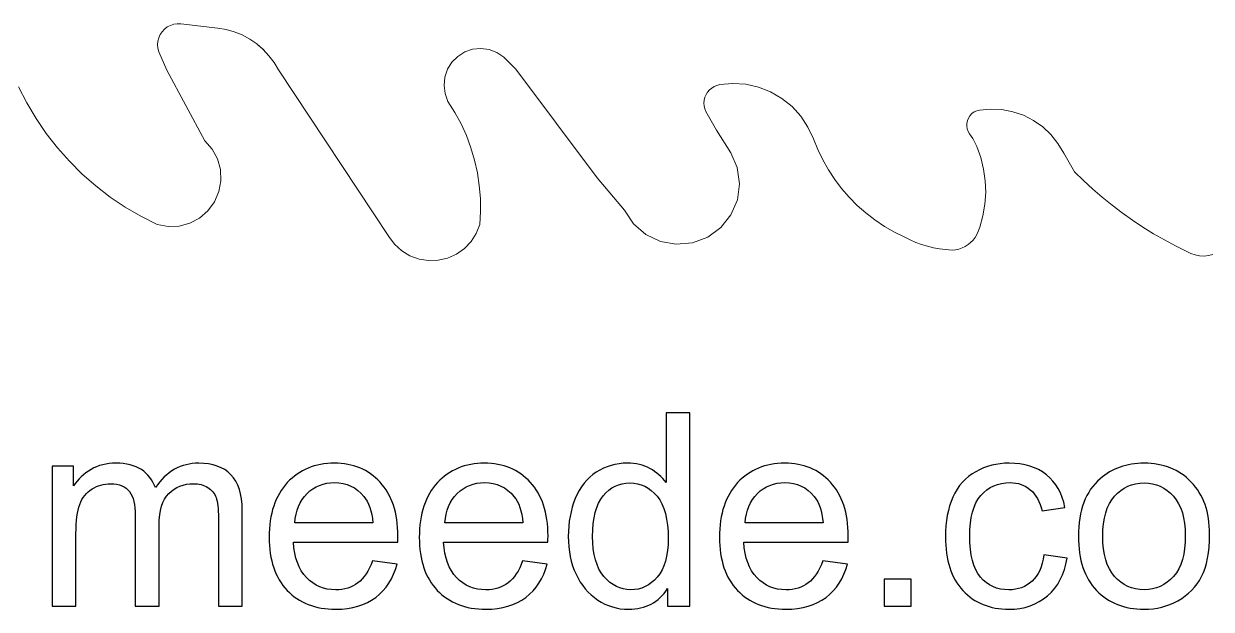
# Model space of a CAD drawing. Header units: millimetres. Extents: x -233 to 120, y -19 to 188.
# Drawn here: x -11.72 to 25.53, y -18.83 to -0.47 of the extents above; entities that cross this region are included whole.
import ezdxf

# ---------------------------------------------------------------- set-up
doc = ezdxf.new("R2010")
doc.units = ezdxf.units.MM
doc.header["$MEASUREMENT"] = 0
doc.layers.add('Layer 1', color=7, linetype='Continuous')

msp = doc.modelspace()

# ---------------------------------------------------------------- linework, layer by layer
at = {"layer": 'Layer 1', "lineweight": 9}
for points in [[(-7.3828, -0.7188), (-7.3828, -0.7188), (-7.4436, -0.811), (-7.4436, -0.811)], [(-7.3073, -0.6381), (-7.3073, -0.6381), (-7.3828, -0.7188), (-7.3828, -0.7188)], [(-7.2194, -0.5712), (-7.2194, -0.5712), (-7.3073, -0.6381), (-7.3073, -0.6381)], [(-7.1214, -0.5202), (-7.1214, -0.5202), (-7.2194, -0.5712), (-7.2194, -0.5712)], [(-7.0162, -0.4864), (-7.0162, -0.4864), (-7.1214, -0.5202), (-7.1214, -0.5202)], [(-6.9068, -0.4708), (-6.9068, -0.4708), (-7.0162, -0.4864), (-7.0162, -0.4864)], [(-6.7963, -0.4738), (-6.7963, -0.4738), (-6.9068, -0.4708), (-6.9068, -0.4708)], [(-6.7963, -0.4738), (-6.7963, -0.4738), (-5.6384, -0.6043), (-5.6384, -0.6043)], [(-5.3747, -0.6487), (-5.3747, -0.6487), (-5.6384, -0.6043), (-5.6384, -0.6043)], [(-5.1174, -0.7216), (-5.1174, -0.7216), (-5.3747, -0.6487), (-5.3747, -0.6487)], [(-4.8696, -0.8221), (-4.8696, -0.8221), (-5.1174, -0.7216), (-5.1174, -0.7216)], [(-7.5147, -1.0194), (-7.5147, -1.0194), (-7.5229, -1.1296), (-7.5229, -1.1296)], [(-7.488, -0.9122), (-7.488, -0.9122), (-7.5147, -1.0194), (-7.5147, -1.0194)], [(-7.4436, -0.811), (-7.4436, -0.811), (-7.488, -0.9122), (-7.488, -0.9122)], [(-4.6342, -0.949), (-4.6342, -0.949), (-4.8696, -0.8221), (-4.8696, -0.8221)], [(-4.4141, -1.1008), (-4.4141, -1.1008), (-4.6342, -0.949), (-4.6342, -0.949)], [(-4.2118, -1.2757), (-4.2118, -1.2757), (-4.4141, -1.1008), (-4.4141, -1.1008)], [(-7.5229, -1.1296), (-7.5229, -1.1296), (-7.5125, -1.2396), (-7.5125, -1.2396)], [(-7.5125, -1.2396), (-7.5125, -1.2396), (-7.4837, -1.3463), (-7.4837, -1.3463)], [(-7.2399, -1.9275), (-7.2399, -1.9275), (-7.4837, -1.3463), (-7.4837, -1.3463)], [(-4.37, -1.1389), (-4.37, -1.1389), (-4.1954, -1.2934), (-4.1954, -1.2934)], [(-4.2118, -1.2757), (-4.2118, -1.2757), (-4.0298, -1.4716), (-4.0298, -1.4716)], [(-3.8702, -1.6862), (-3.8702, -1.6862), (-4.0298, -1.4716), (-4.0298, -1.4716)], [(1.8908, -1.4932), (1.8908, -1.4932), (2.1116, -1.3557), (2.1116, -1.3557)], [(2.1116, -1.3557), (2.1116, -1.3557), (2.3579, -1.2718), (2.3579, -1.2718)], [(2.3579, -1.2718), (2.3579, -1.2718), (2.6168, -1.246), (2.6168, -1.246)], [(2.6168, -1.246), (2.6168, -1.246), (2.8748, -1.2796), (2.8748, -1.2796)], [(2.8748, -1.2796), (2.8748, -1.2796), (3.1185, -1.3709), (3.1185, -1.3709)], [(3.1185, -1.3709), (3.1185, -1.3709), (3.3351, -1.515), (3.3351, -1.515)], [(-3.735, -1.917), (-3.735, -1.917), (-3.8702, -1.6862), (-3.8702, -1.6862)], [(1.5695, -1.8982), (1.5695, -1.8982), (1.7069, -1.6773), (1.7069, -1.6773)], [(1.7069, -1.6773), (1.7069, -1.6773), (1.8908, -1.4932), (1.8908, -1.4932)], [(3.3351, -1.515), (3.3351, -1.515), (3.7101, -1.89), (3.7101, -1.89)], [(-6.0399, -4.14), (-6.0399, -4.14), (-7.2399, -1.9275), (-7.2399, -1.9275)], [(-3.735, -1.917), (-3.735, -1.917), (-0.2714, -7.1411), (-0.2714, -7.1411)], [(1.4603, -2.4035), (1.4603, -2.4035), (1.4859, -2.1446), (1.4859, -2.1446)], [(1.4859, -2.1446), (1.4859, -2.1446), (1.5695, -1.8982), (1.5695, -1.8982)], [(3.7101, -1.89), (3.7101, -1.89), (6.2601, -5.3025), (6.2601, -5.3025)], [(-11.8875, -2.4481), (-11.8875, -2.4481), (-11.6277, -2.9534), (-11.6277, -2.9534)], [(1.4942, -2.6615), (1.4942, -2.6615), (1.4603, -2.4035), (1.4603, -2.4035)], [(9.7893, -2.5457), (9.7893, -2.5457), (9.7298, -2.615), (9.7298, -2.615)], [(9.8586, -2.4864), (9.8586, -2.4864), (9.7893, -2.5457), (9.7893, -2.5457)], [(9.9362, -2.4384), (9.9362, -2.4384), (9.8586, -2.4864), (9.8586, -2.4864)], [(10.0203, -2.4029), (10.0203, -2.4029), (9.9362, -2.4384), (9.9362, -2.4384)], [(10.1088, -2.3807), (10.1088, -2.3807), (10.0203, -2.4029), (10.0203, -2.4029)], [(10.5163, -2.343), (10.5163, -2.343), (10.1088, -2.3807), (10.1088, -2.3807)], [(10.9248, -2.3685), (10.9248, -2.3685), (10.5163, -2.343), (10.5163, -2.343)], [(11.3245, -2.4564), (11.3245, -2.4564), (10.9248, -2.3685), (10.9248, -2.3685)], [(11.7059, -2.6046), (11.7059, -2.6046), (11.3245, -2.4564), (11.3245, -2.4564)], [(12.0601, -2.8097), (12.0601, -2.8097), (11.7059, -2.6046), (11.7059, -2.6046)], [(-11.6277, -2.9534), (-11.6277, -2.9534), (-11.3368, -3.4414), (-11.3368, -3.4414)], [(1.5857, -2.9051), (1.5857, -2.9051), (1.4942, -2.6615), (1.4942, -2.6615)], [(1.802, -3.2493), (1.802, -3.2493), (1.5857, -2.9051), (1.5857, -2.9051)], [(9.6236, -2.865), (9.6236, -2.865), (9.615, -2.9558), (9.615, -2.9558)], [(9.615, -2.9558), (9.615, -2.9558), (9.6204, -3.0469), (9.6204, -3.0469)], [(9.646, -2.7765), (9.646, -2.7765), (9.6236, -2.865), (9.6236, -2.865)], [(9.6817, -2.6925), (9.6817, -2.6925), (9.646, -2.7765), (9.646, -2.7765)], [(9.7298, -2.615), (9.7298, -2.615), (9.6817, -2.6925), (9.6817, -2.6925)], [(12.3785, -3.0668), (12.3785, -3.0668), (12.0601, -2.8097), (12.0601, -2.8097)], [(1.9943, -3.6074), (1.9943, -3.6074), (1.802, -3.2493), (1.802, -3.2493)], [(9.6204, -3.0469), (9.6204, -3.0469), (9.6398, -3.1361), (9.6398, -3.1361)], [(9.6398, -3.1361), (9.6398, -3.1361), (9.6726, -3.2213), (9.6726, -3.2213)], [(10.0101, -3.8025), (10.0101, -3.8025), (9.6726, -3.2213), (9.6726, -3.2213)], [(12.6536, -3.3698), (12.6536, -3.3698), (12.3785, -3.0668), (12.3785, -3.0668)], [(17.9606, -3.3531), (17.9606, -3.3531), (18.0209, -3.2893), (18.0209, -3.2893)], [(18.0209, -3.2893), (18.0209, -3.2893), (18.092, -3.2378), (18.092, -3.2378)], [(18.092, -3.2378), (18.092, -3.2378), (18.1713, -3.2001), (18.1713, -3.2001)], [(18.1713, -3.2001), (18.1713, -3.2001), (18.2563, -3.1778), (18.2563, -3.1778)], [(18.6076, -3.1446), (18.6076, -3.1446), (18.2563, -3.1778), (18.2563, -3.1778)], [(18.96, -3.1613), (18.96, -3.1613), (18.6076, -3.1446), (18.6076, -3.1446)], [(19.3066, -3.2276), (19.3066, -3.2276), (18.96, -3.1613), (18.96, -3.1613)], [(19.6404, -3.342), (19.6404, -3.342), (19.3066, -3.2276), (19.3066, -3.2276)], [(19.9547, -3.5023), (19.9547, -3.5023), (19.6404, -3.342), (19.6404, -3.342)], [(-11.3368, -3.4414), (-11.3368, -3.4414), (-11.0158, -3.9101), (-11.0158, -3.9101)], [(2.1617, -3.9779), (2.1617, -3.9779), (1.9943, -3.6074), (1.9943, -3.6074)], [(12.8789, -3.7114), (12.8789, -3.7114), (12.6536, -3.3698), (12.6536, -3.3698)], [(13.0491, -4.0836), (13.0491, -4.0836), (12.8789, -3.7114), (12.8789, -3.7114)], [(17.8607, -3.6821), (17.8607, -3.6821), (17.8622, -3.5943), (17.8622, -3.5943)], [(17.8754, -3.7686), (17.8754, -3.7686), (17.8607, -3.6821), (17.8607, -3.6821)], [(17.8622, -3.5943), (17.8622, -3.5943), (17.8798, -3.5082), (17.8798, -3.5082)], [(17.8798, -3.5082), (17.8798, -3.5082), (17.913, -3.4269), (17.913, -3.4269)], [(17.913, -3.4269), (17.913, -3.4269), (17.9606, -3.3531), (17.9606, -3.3531)], [(20.2433, -3.7053), (20.2433, -3.7053), (19.9547, -3.5023), (19.9547, -3.5023)], [(20.5004, -3.947), (20.5004, -3.947), (20.2433, -3.7053), (20.2433, -3.7053)], [(-11.0158, -3.9101), (-11.0158, -3.9101), (-10.666, -4.3578), (-10.666, -4.3578)], [(2.3034, -4.3589), (2.3034, -4.3589), (2.1617, -3.9779), (2.1617, -3.9779)], [(10.4601, -4.515), (10.4601, -4.515), (10.0101, -3.8025), (10.0101, -3.8025)], [(13.1842, -4.4171), (13.1842, -4.4171), (13.0491, -4.0836), (13.0491, -4.0836)], [(17.8754, -3.7686), (17.8754, -3.7686), (17.9058, -3.851), (17.9058, -3.851)], [(17.9509, -3.9264), (17.9509, -3.9264), (17.9058, -3.851), (17.9058, -3.851)], [(17.9509, -3.9264), (17.9509, -3.9264), (18.0461, -4.0676), (18.0461, -4.0676)], [(18.1716, -4.3231), (18.1716, -4.3231), (18.0461, -4.0676), (18.0461, -4.0676)], [(20.7209, -4.2226), (20.7209, -4.2226), (20.5004, -3.947), (20.5004, -3.947)], [(-10.666, -4.3578), (-10.666, -4.3578), (-10.2888, -4.7826), (-10.2888, -4.7826)], [(-5.8105, -4.4018), (-5.8105, -4.4018), (-6.0399, -4.14), (-6.0399, -4.14)], [(-5.8105, -4.4018), (-5.8105, -4.4018), (-5.6453, -4.7082), (-5.6453, -4.7082)], [(2.4186, -4.7488), (2.4186, -4.7488), (2.3034, -4.3589), (2.3034, -4.3589)], [(13.1842, -4.4171), (13.1842, -4.4171), (13.341, -4.7409), (13.341, -4.7409)], [(18.2988, -4.6692), (18.2988, -4.6692), (18.1716, -4.3231), (18.1716, -4.3231)], [(20.9003, -4.5264), (20.9003, -4.5264), (20.7209, -4.2226), (20.7209, -4.2226)], [(-10.2888, -4.7826), (-10.2888, -4.7826), (-9.8857, -5.1829), (-9.8857, -5.1829)], [(-5.5528, -5.0438), (-5.5528, -5.0438), (-5.6453, -4.7082), (-5.6453, -4.7082)], [(2.507, -5.1456), (2.507, -5.1456), (2.4186, -4.7488), (2.4186, -4.7488)], [(10.4601, -4.515), (10.4601, -4.515), (10.6611, -4.9834), (10.6611, -4.9834)], [(13.5189, -5.0536), (13.5189, -5.0536), (13.341, -4.7409), (13.341, -4.7409)], [(18.3891, -5.0267), (18.3891, -5.0267), (18.2988, -4.6692), (18.2988, -4.6692)], [(20.9003, -4.5264), (20.9003, -4.5264), (21.2385, -5.1143), (21.2385, -5.1143)], [(-9.8857, -5.1829), (-9.8857, -5.1829), (-9.4582, -5.5571), (-9.4582, -5.5571)], [(-5.5375, -5.3916), (-5.5375, -5.3916), (-5.5528, -5.0438), (-5.5528, -5.0438)], [(2.5681, -5.5475), (2.5681, -5.5475), (2.507, -5.1456), (2.507, -5.1456)], [(10.6611, -4.9834), (10.6611, -4.9834), (10.7303, -5.4885), (10.7303, -5.4885)], [(13.7171, -5.3538), (13.7171, -5.3538), (13.5189, -5.0536), (13.5189, -5.0536)], [(18.4416, -5.3917), (18.4416, -5.3917), (18.3891, -5.0267), (18.3891, -5.0267)], [(21.2385, -5.1143), (21.2385, -5.1143), (21.5215, -5.3898), (21.5215, -5.3898)], [(-9.4582, -5.5571), (-9.4582, -5.5571), (-9.0081, -5.9037), (-9.0081, -5.9037)], [(-5.6002, -5.734), (-5.6002, -5.734), (-5.5375, -5.3916), (-5.5375, -5.3916)], [(2.6015, -5.9526), (2.6015, -5.9526), (2.5681, -5.5475), (2.5681, -5.5475)], [(6.2601, -5.3025), (6.2601, -5.3025), (7.1226, -6.315), (7.1226, -6.315)], [(10.7303, -5.4885), (10.7303, -5.4885), (10.6625, -5.9937), (10.6625, -5.9937)], [(13.9348, -5.6403), (13.9348, -5.6403), (13.7171, -5.3538), (13.7171, -5.3538)], [(18.4558, -5.7602), (18.4558, -5.7602), (18.4416, -5.3917), (18.4416, -5.3917)], [(21.5215, -5.3898), (21.5215, -5.3898), (21.8129, -5.6563), (21.8129, -5.6563)], [(-9.0081, -5.9037), (-9.0081, -5.9037), (-8.5371, -6.2214), (-8.5371, -6.2214)], [(-5.7379, -6.0537), (-5.7379, -6.0537), (-5.6002, -5.734), (-5.6002, -5.734)], [(2.6072, -6.3591), (2.6072, -6.3591), (2.6015, -5.9526), (2.6015, -5.9526)], [(14.171, -5.9117), (14.171, -5.9117), (13.9348, -5.6403), (13.9348, -5.6403)], [(14.4246, -6.1669), (14.4246, -6.1669), (14.171, -5.9117), (14.171, -5.9117)], [(18.4314, -6.1281), (18.4314, -6.1281), (18.4558, -5.7602), (18.4558, -5.7602)], [(21.8129, -5.6563), (21.8129, -5.6563), (22.1125, -5.9136), (22.1125, -5.9136)], [(22.1125, -5.9136), (22.1125, -5.9136), (22.4199, -6.1615), (22.4199, -6.1615)], [(-8.5371, -6.2214), (-8.5371, -6.2214), (-8.047, -6.5089), (-8.047, -6.5089)], [(-5.9435, -6.3346), (-5.9435, -6.3346), (-5.7379, -6.0537), (-5.7379, -6.0537)], [(7.4035, -6.7404), (7.4035, -6.7404), (7.1226, -6.315), (7.1226, -6.315)], [(10.6625, -5.9937), (10.6625, -5.9937), (10.4627, -6.4627), (10.4627, -6.4627)], [(14.6945, -6.4047), (14.6945, -6.4047), (14.4246, -6.1669), (14.4246, -6.1669)], [(18.3687, -6.4914), (18.3687, -6.4914), (18.4314, -6.1281), (18.4314, -6.1281)], [(22.4199, -6.1615), (22.4199, -6.1615), (22.735, -6.3996), (22.735, -6.3996)], [(-8.047, -6.5089), (-8.047, -6.5089), (-7.5399, -6.765), (-7.5399, -6.765)], [(-6.2066, -6.5625), (-6.2066, -6.5625), (-6.514, -6.7259), (-6.514, -6.7259)], [(-6.2066, -6.5625), (-6.2066, -6.5625), (-5.9435, -6.3346), (-5.9435, -6.3346)], [(2.5851, -6.765), (2.5851, -6.765), (2.6072, -6.3591), (2.6072, -6.3591)], [(10.4627, -6.4627), (10.4627, -6.4627), (10.1454, -6.8615), (10.1454, -6.8615)], [(14.9797, -6.6242), (14.9797, -6.6242), (14.6945, -6.4047), (14.6945, -6.4047)], [(15.2787, -6.8243), (15.2787, -6.8243), (14.9797, -6.6242), (14.9797, -6.6242)], [(18.2685, -6.8463), (18.2685, -6.8463), (18.3687, -6.4914), (18.3687, -6.4914)], [(22.735, -6.3996), (22.735, -6.3996), (23.0573, -6.6278), (23.0573, -6.6278)], [(23.0573, -6.6278), (23.0573, -6.6278), (23.3865, -6.8459), (23.3865, -6.8459)], [(-7.5399, -6.765), (-7.5399, -6.765), (-7.1979, -6.8298), (-7.1979, -6.8298)], [(-7.1979, -6.8298), (-7.1979, -6.8298), (-6.8501, -6.8165), (-6.8501, -6.8165)], [(-6.514, -6.7259), (-6.514, -6.7259), (-6.8501, -6.8165), (-6.8501, -6.8165)], [(2.3092, -7.3015), (2.3092, -7.3015), (2.4731, -7.0466), (2.4731, -7.0466)], [(2.4731, -7.0466), (2.4731, -7.0466), (2.5851, -6.765), (2.5851, -6.765)], [(7.7875, -7.0756), (7.7875, -7.0756), (7.4035, -6.7404), (7.4035, -6.7404)], [(8.2469, -7.2965), (8.2469, -7.2965), (7.7875, -7.0756), (7.7875, -7.0756)], [(10.1454, -6.8615), (10.1454, -6.8615), (9.7333, -7.1616), (9.7333, -7.1616)], [(15.5903, -7.0042), (15.5903, -7.0042), (15.2787, -6.8243), (15.2787, -6.8243)], [(15.9131, -7.163), (15.9131, -7.163), (15.5903, -7.0042), (15.5903, -7.0042)], [(18.1195, -7.1697), (18.1195, -7.1697), (18.1729, -7.0779), (18.1729, -7.0779)], [(18.1729, -7.0779), (18.1729, -7.0779), (18.2149, -6.9804), (18.2149, -6.9804)], [(18.2149, -6.9804), (18.2149, -6.9804), (18.2685, -6.8463), (18.2685, -6.8463)], [(23.3865, -6.8459), (23.3865, -6.8459), (23.7224, -7.0535), (23.7224, -7.0535)], [(23.7224, -7.0535), (23.7224, -7.0535), (24.0647, -7.2506), (24.0647, -7.2506)], [(-0.2714, -7.1411), (-0.2714, -7.1411), (-0.0904, -7.3841), (-0.0904, -7.3841)], [(-0.0904, -7.3841), (-0.0904, -7.3841), (0.1339, -7.5879), (0.1339, -7.5879)], [(2.0994, -7.5203), (2.0994, -7.5203), (2.3092, -7.3015), (2.3092, -7.3015)], [(8.7485, -7.3872), (8.7485, -7.3872), (8.2469, -7.2965), (8.2469, -7.2965)], [(9.2562, -7.3411), (9.2562, -7.3411), (8.7485, -7.3872), (8.7485, -7.3872)], [(9.7333, -7.1616), (9.7333, -7.1616), (9.2562, -7.3411), (9.2562, -7.3411)], [(15.9131, -7.163), (15.9131, -7.163), (16.0842, -7.2508), (16.0842, -7.2508)], [(16.0842, -7.2508), (16.0842, -7.2508), (16.2604, -7.328), (16.2604, -7.328)], [(16.2604, -7.328), (16.2604, -7.328), (16.4409, -7.3944), (16.4409, -7.3944)], [(16.4409, -7.3944), (16.4409, -7.3944), (16.6251, -7.4497), (16.6251, -7.4497)], [(16.6251, -7.4497), (16.6251, -7.4497), (16.8124, -7.4937), (16.8124, -7.4937)], [(17.8102, -7.4553), (17.8102, -7.4553), (17.8998, -7.3983), (17.8998, -7.3983)], [(17.8998, -7.3983), (17.8998, -7.3983), (17.982, -7.3311), (17.982, -7.3311)], [(17.982, -7.3311), (17.982, -7.3311), (18.0556, -7.2545), (18.0556, -7.2545)], [(18.0556, -7.2545), (18.0556, -7.2545), (18.1195, -7.1697), (18.1195, -7.1697)], [(24.0647, -7.2506), (24.0647, -7.2506), (24.4129, -7.437), (24.4129, -7.437)], [(24.4129, -7.437), (24.4129, -7.437), (24.7667, -7.6124), (24.7667, -7.6124)], [(0.1339, -7.5879), (0.1339, -7.5879), (0.3931, -7.7449), (0.3931, -7.7449)], [(0.3931, -7.7449), (0.3931, -7.7449), (0.6776, -7.8493), (0.6776, -7.8493)], [(1.2797, -7.8867), (1.2797, -7.8867), (1.575, -7.8184), (1.575, -7.8184)], [(1.575, -7.8184), (1.575, -7.8184), (1.8516, -7.6947), (1.8516, -7.6947)], [(1.8516, -7.6947), (1.8516, -7.6947), (2.0994, -7.5203), (2.0994, -7.5203)], [(16.8124, -7.4937), (16.8124, -7.4937), (17.0019, -7.5263), (17.0019, -7.5263)], [(17.0019, -7.5263), (17.0019, -7.5263), (17.1931, -7.5474), (17.1931, -7.5474)], [(17.1931, -7.5474), (17.1931, -7.5474), (17.2981, -7.5633), (17.2981, -7.5633)], [(17.2981, -7.5633), (17.2981, -7.5633), (17.4042, -7.5666), (17.4042, -7.5666)], [(17.4042, -7.5666), (17.4042, -7.5666), (17.51, -7.5572), (17.51, -7.5572)], [(17.51, -7.5572), (17.51, -7.5572), (17.6139, -7.5353), (17.6139, -7.5353)], [(17.6139, -7.5353), (17.6139, -7.5353), (17.7145, -7.5012), (17.7145, -7.5012)], [(17.7145, -7.5012), (17.7145, -7.5012), (17.8102, -7.4553), (17.8102, -7.4553)], [(24.7667, -7.6124), (24.7667, -7.6124), (24.8923, -7.6756), (24.8923, -7.6756)], [(24.8923, -7.6756), (24.8923, -7.6756), (25.0254, -7.7209), (25.0254, -7.7209)], [(25.0254, -7.7209), (25.0254, -7.7209), (25.1634, -7.7474), (25.1634, -7.7474)], [(25.1634, -7.7474), (25.1634, -7.7474), (25.3038, -7.7547), (25.3038, -7.7547)], [(25.3038, -7.7547), (25.3038, -7.7547), (25.4439, -7.7425), (25.4439, -7.7425)], [(25.4439, -7.7425), (25.4439, -7.7425), (25.5809, -7.711), (25.5809, -7.711)], [(0.6776, -7.8493), (0.6776, -7.8493), (0.9769, -7.8971), (0.9769, -7.8971)], [(0.9769, -7.8971), (0.9769, -7.8971), (1.2797, -7.8867), (1.2797, -7.8867)]]:
    msp.add_open_spline(points, degree=3, dxfattribs=at)
at = {"layer": 'Layer 1', "color": 250}
for points, knots in [([(8.4758, -18.7382), (8.4758, -18.7382), (8.4758, -18.1808), (8.4758, -18.1808), (8.4758, -18.1808), (8.1979, -18.614), (7.7886, -18.8313), (7.2482, -18.8313), (7.2482, -18.8313), (6.8982, -18.8313), (6.5765, -18.7354), (6.2844, -18.5421), (6.2844, -18.5421), (5.9909, -18.3501), (5.7637, -18.0806), (5.6014, -17.7363), (5.6014, -17.7363), (5.4405, -17.3906), (5.3601, -16.9941), (5.3601, -16.5453), (5.3601, -16.5453), (5.3601, -16.1079), (5.4335, -15.7114), (5.5788, -15.3543), (5.5788, -15.3543), (5.7256, -14.9987), (5.9443, -14.725), (6.2364, -14.5359), (6.2364, -14.5359), (6.5271, -14.3454), (6.8545, -14.2508), (7.2143, -14.2508), (7.2143, -14.2508), (7.4796, -14.2508), (7.7153, -14.3073), (7.9213, -14.4188), (7.9213, -14.4188), (8.1273, -14.5303), (8.2952, -14.677), (8.425, -14.8562), (8.425, -14.8562), (8.425, -14.8562), (8.425, -12.676), (8.425, -12.676), (8.425, -12.676), (8.425, -12.676), (9.1701, -12.676), (9.1701, -12.676), (9.1701, -12.676), (9.1701, -12.676), (9.1701, -18.7382), (9.1701, -18.7382), (9.1701, -18.7382), (9.1701, -18.7382), (8.4758, -18.7382), (8.4758, -18.7382)], [0, 0, 0, 0, 0.0666667, 0.0666667, 0.0666667, 0.0666667, 0.1333333, 0.1333333, 0.1333333, 0.1333333, 0.2, 0.2, 0.2, 0.2, 0.2666667, 0.2666667, 0.2666667, 0.2666667, 0.3333333, 0.3333333, 0.3333333, 0.3333333, 0.4, 0.4, 0.4, 0.4, 0.4666667, 0.4666667, 0.4666667, 0.4666667, 0.5333333, 0.5333333, 0.5333333, 0.5333333, 0.6, 0.6, 0.6, 0.6, 0.6666667, 0.6666667, 0.6666667, 0.6666667, 0.7333333, 0.7333333, 0.7333333, 0.7333333, 0.8, 0.8, 0.8, 0.8, 0.8666667, 0.8666667, 0.8666667, 0.8666667, 1, 1, 1, 1]), ([(-10.8311, -18.7382), (-10.8311, -18.7382), (-10.8311, -14.344), (-10.8311, -14.344), (-10.8311, -14.344), (-10.8311, -14.344), (-10.1622, -14.344), (-10.1622, -14.344), (-10.1622, -14.344), (-10.1622, -14.344), (-10.1622, -14.9649), (-10.1622, -14.9649), (-10.1622, -14.9649), (-10.0254, -14.7504), (-9.8419, -14.5768), (-9.6133, -14.447), (-9.6133, -14.447), (-9.3847, -14.3158), (-9.1251, -14.2508), (-8.833, -14.2508), (-8.833, -14.2508), (-8.5084, -14.2508), (-8.2417, -14.3186), (-8.0343, -14.4526), (-8.0343, -14.4526), (-7.8268, -14.5881), (-7.6801, -14.7758), (-7.5954, -15.0185), (-7.5954, -15.0185), (-7.2455, -14.5063), (-6.7925, -14.2508), (-6.2337, -14.2508), (-6.2337, -14.2508), (-5.7962, -14.2508), (-5.459, -14.3708), (-5.2247, -14.6121), (-5.2247, -14.6121), (-4.9891, -14.8534), (-4.8705, -15.2245), (-4.8705, -15.7255), (-4.8705, -15.7255), (-4.8705, -15.7255), (-4.8705, -18.7382), (-4.8705, -18.7382), (-4.8705, -18.7382), (-4.8705, -18.7382), (-5.6156, -18.7382), (-5.6156, -18.7382), (-5.6156, -18.7382), (-5.6156, -18.7382), (-5.6156, -15.9724), (-5.6156, -15.9724), (-5.6156, -15.9724), (-5.6156, -15.6761), (-5.641, -15.4616), (-5.689, -15.3304), (-5.689, -15.3304), (-5.737, -15.1991), (-5.8245, -15.0947), (-5.9529, -15.0143), (-5.9529, -15.0143), (-6.0799, -14.9338), (-6.2294, -14.8943), (-6.4002, -14.8943), (-6.4002, -14.8943), (-6.7106, -14.8943), (-6.9675, -14.9973), (-7.1721, -15.2019), (-7.1721, -15.2019), (-7.3767, -15.408), (-7.4783, -15.7368), (-7.4783, -16.1883), (-7.4783, -16.1883), (-7.4783, -16.1883), (-7.4783, -18.7382), (-7.4783, -18.7382), (-7.4783, -18.7382), (-7.4783, -18.7382), (-8.2234, -18.7382), (-8.2234, -18.7382), (-8.2234, -18.7382), (-8.2234, -18.7382), (-8.2234, -15.8863), (-8.2234, -15.8863), (-8.2234, -15.8863), (-8.2234, -15.5561), (-8.284, -15.3078), (-8.4054, -15.1427), (-8.4054, -15.1427), (-8.5267, -14.9776), (-8.7257, -14.8943), (-9.0009, -14.8943), (-9.0009, -14.8943), (-9.2097, -14.8943), (-9.403, -14.9494), (-9.5808, -15.0594), (-9.5808, -15.0594), (-9.7586, -15.1695), (-9.8871, -15.3304), (-9.9675, -15.5434), (-9.9675, -15.5434), (-10.0465, -15.7551), (-10.086, -16.0613), (-10.086, -16.4607), (-10.086, -16.4607), (-10.086, -16.4607), (-10.086, -18.7382), (-10.086, -18.7382), (-10.086, -18.7382), (-10.086, -18.7382), (-10.8311, -18.7382), (-10.8311, -18.7382)], [0, 0, 0, 0, 0.0344828, 0.0344828, 0.0344828, 0.0344828, 0.0689655, 0.0689655, 0.0689655, 0.0689655, 0.1034483, 0.1034483, 0.1034483, 0.1034483, 0.137931, 0.137931, 0.137931, 0.137931, 0.1724138, 0.1724138, 0.1724138, 0.1724138, 0.2068966, 0.2068966, 0.2068966, 0.2068966, 0.2413793, 0.2413793, 0.2413793, 0.2413793, 0.2758621, 0.2758621, 0.2758621, 0.2758621, 0.3103448, 0.3103448, 0.3103448, 0.3103448, 0.3448276, 0.3448276, 0.3448276, 0.3448276, 0.3793103, 0.3793103, 0.3793103, 0.3793103, 0.4137931, 0.4137931, 0.4137931, 0.4137931, 0.4482759, 0.4482759, 0.4482759, 0.4482759, 0.4827586, 0.4827586, 0.4827586, 0.4827586, 0.5172414, 0.5172414, 0.5172414, 0.5172414, 0.5517241, 0.5517241, 0.5517241, 0.5517241, 0.5862069, 0.5862069, 0.5862069, 0.5862069, 0.6206897, 0.6206897, 0.6206897, 0.6206897, 0.6551724, 0.6551724, 0.6551724, 0.6551724, 0.6896552, 0.6896552, 0.6896552, 0.6896552, 0.7241379, 0.7241379, 0.7241379, 0.7241379, 0.7586207, 0.7586207, 0.7586207, 0.7586207, 0.7931034, 0.7931034, 0.7931034, 0.7931034, 0.8275862, 0.8275862, 0.8275862, 0.8275862, 0.862069, 0.862069, 0.862069, 0.862069, 0.8965517, 0.8965517, 0.8965517, 0.8965517, 0.9310345, 0.9310345, 0.9310345, 0.9310345, 1, 1, 1, 1]), ([(-0.7811, -17.3158), (-0.7811, -17.3158), (-0.0106, -17.4174), (-0.0106, -17.4174), (-0.0106, -17.4174), (-0.1306, -17.8647), (-0.3549, -18.2133), (-0.6823, -18.4602), (-0.6823, -18.4602), (-1.0097, -18.7072), (-1.4274, -18.8313), (-1.9368, -18.8313), (-1.9368, -18.8313), (-2.5774, -18.8313), (-3.0854, -18.6338), (-3.4608, -18.2387), (-3.4608, -18.2387), (-3.8362, -17.845), (-4.0238, -17.2904), (-4.0238, -16.5778), (-4.0238, -16.5778), (-4.0238, -15.8412), (-3.8347, -15.2683), (-3.4552, -14.8619), (-3.4552, -14.8619), (-3.0756, -14.454), (-2.5831, -14.2508), (-1.9777, -14.2508), (-1.9777, -14.2508), (-1.3921, -14.2508), (-0.9137, -14.4498), (-0.5426, -14.8492), (-0.5426, -14.8492), (-0.1715, -15.2485), (0.0148, -15.8101), (0.0148, -16.534), (0.0148, -16.534), (0.0148, -16.5778), (0.0134, -16.6441), (0.0106, -16.7316), (0.0106, -16.7316), (0.0106, -16.7316), (-3.2618, -16.7316), (-3.2618, -16.7316), (-3.2618, -16.7316), (-3.2336, -17.2128), (-3.0981, -17.5825), (-2.8526, -17.8379), (-2.8526, -17.8379), (-2.6085, -18.0933), (-2.3023, -18.2217), (-1.9368, -18.2217), (-1.9368, -18.2217), (-1.6644, -18.2217), (-1.4316, -18.1498), (-1.2397, -18.0058), (-1.2397, -18.0058), (-1.0464, -17.8619), (-0.894, -17.6319), (-0.7811, -17.3158)], [0, 0, 0, 0, 0.0625, 0.0625, 0.0625, 0.0625, 0.125, 0.125, 0.125, 0.125, 0.1875, 0.1875, 0.1875, 0.1875, 0.25, 0.25, 0.25, 0.25, 0.3125, 0.3125, 0.3125, 0.3125, 0.375, 0.375, 0.375, 0.375, 0.4375, 0.4375, 0.4375, 0.4375, 0.5, 0.5, 0.5, 0.5, 0.5625, 0.5625, 0.5625, 0.5625, 0.625, 0.625, 0.625, 0.625, 0.6875, 0.6875, 0.6875, 0.6875, 0.75, 0.75, 0.75, 0.75, 0.8125, 0.8125, 0.8125, 0.8125, 0.875, 0.875, 0.875, 0.875, 1, 1, 1, 1]), ([(3.9278, -17.3158), (3.9278, -17.3158), (4.6983, -17.4174), (4.6983, -17.4174), (4.6983, -17.4174), (4.5783, -17.8647), (4.354, -18.2133), (4.0266, -18.4602), (4.0266, -18.4602), (3.6992, -18.7072), (3.2815, -18.8313), (2.7721, -18.8313), (2.7721, -18.8313), (2.1315, -18.8313), (1.6235, -18.6338), (1.2481, -18.2387), (1.2481, -18.2387), (0.8727, -17.845), (0.6851, -17.2904), (0.6851, -16.5778), (0.6851, -16.5778), (0.6851, -15.8412), (0.8742, -15.2683), (1.2537, -14.8619), (1.2537, -14.8619), (1.6333, -14.454), (2.1258, -14.2508), (2.7312, -14.2508), (2.7312, -14.2508), (3.3168, -14.2508), (3.7952, -14.4498), (4.1663, -14.8492), (4.1663, -14.8492), (4.5374, -15.2485), (4.7237, -15.8101), (4.7237, -16.534), (4.7237, -16.534), (4.7237, -16.5778), (4.7223, -16.6441), (4.7195, -16.7316), (4.7195, -16.7316), (4.7195, -16.7316), (1.4471, -16.7316), (1.4471, -16.7316), (1.4471, -16.7316), (1.4753, -17.2128), (1.6108, -17.5825), (1.8563, -17.8379), (1.8563, -17.8379), (2.1004, -18.0933), (2.4066, -18.2217), (2.7721, -18.2217), (2.7721, -18.2217), (3.0445, -18.2217), (3.2773, -18.1498), (3.4692, -18.0058), (3.4692, -18.0058), (3.6625, -17.8619), (3.8149, -17.6319), (3.9278, -17.3158)], [0, 0, 0, 0, 0.0625, 0.0625, 0.0625, 0.0625, 0.125, 0.125, 0.125, 0.125, 0.1875, 0.1875, 0.1875, 0.1875, 0.25, 0.25, 0.25, 0.25, 0.3125, 0.3125, 0.3125, 0.3125, 0.375, 0.375, 0.375, 0.375, 0.4375, 0.4375, 0.4375, 0.4375, 0.5, 0.5, 0.5, 0.5, 0.5625, 0.5625, 0.5625, 0.5625, 0.625, 0.625, 0.625, 0.625, 0.6875, 0.6875, 0.6875, 0.6875, 0.75, 0.75, 0.75, 0.75, 0.8125, 0.8125, 0.8125, 0.8125, 0.875, 0.875, 0.875, 0.875, 1, 1, 1, 1]), ([(13.3456, -17.3158), (13.3456, -17.3158), (14.1161, -17.4174), (14.1161, -17.4174), (14.1161, -17.4174), (13.9961, -17.8647), (13.7718, -18.2133), (13.4444, -18.4602), (13.4444, -18.4602), (13.117, -18.7072), (12.6993, -18.8313), (12.1899, -18.8313), (12.1899, -18.8313), (11.5493, -18.8313), (11.0413, -18.6338), (10.6659, -18.2387), (10.6659, -18.2387), (10.2905, -17.845), (10.1029, -17.2904), (10.1029, -16.5778), (10.1029, -16.5778), (10.1029, -15.8412), (10.292, -15.2683), (10.6715, -14.8619), (10.6715, -14.8619), (11.0511, -14.454), (11.5436, -14.2508), (12.149, -14.2508), (12.149, -14.2508), (12.7346, -14.2508), (13.213, -14.4498), (13.5841, -14.8492), (13.5841, -14.8492), (13.9552, -15.2485), (14.1415, -15.8101), (14.1415, -16.534), (14.1415, -16.534), (14.1415, -16.5778), (14.1401, -16.6441), (14.1373, -16.7316), (14.1373, -16.7316), (14.1373, -16.7316), (10.8649, -16.7316), (10.8649, -16.7316), (10.8649, -16.7316), (10.8931, -17.2128), (11.0286, -17.5825), (11.2741, -17.8379), (11.2741, -17.8379), (11.5182, -18.0933), (11.8244, -18.2217), (12.1899, -18.2217), (12.1899, -18.2217), (12.4623, -18.2217), (12.6951, -18.1498), (12.887, -18.0058), (12.887, -18.0058), (13.0803, -17.8619), (13.2327, -17.6319), (13.3456, -17.3158)], [0, 0, 0, 0, 0.0625, 0.0625, 0.0625, 0.0625, 0.125, 0.125, 0.125, 0.125, 0.1875, 0.1875, 0.1875, 0.1875, 0.25, 0.25, 0.25, 0.25, 0.3125, 0.3125, 0.3125, 0.3125, 0.375, 0.375, 0.375, 0.375, 0.4375, 0.4375, 0.4375, 0.4375, 0.5, 0.5, 0.5, 0.5, 0.5625, 0.5625, 0.5625, 0.5625, 0.625, 0.625, 0.625, 0.625, 0.6875, 0.6875, 0.6875, 0.6875, 0.75, 0.75, 0.75, 0.75, 0.8125, 0.8125, 0.8125, 0.8125, 0.875, 0.875, 0.875, 0.875, 1, 1, 1, 1]), ([(20.2798, -17.1295), (20.2798, -17.1295), (21.0079, -17.2311), (21.0079, -17.2311), (21.0079, -17.2311), (20.9275, -17.7321), (20.7243, -18.123), (20.3955, -18.4066), (20.3955, -18.4066), (20.0667, -18.6902), (19.6617, -18.8313), (19.1834, -18.8313), (19.1834, -18.8313), (18.5837, -18.8313), (18.101, -18.6352), (17.737, -18.2429), (17.737, -18.2429), (17.3715, -17.8506), (17.1895, -17.289), (17.1895, -16.558), (17.1895, -16.558), (17.1895, -16.0839), (17.2685, -15.6704), (17.4251, -15.3148), (17.4251, -15.3148), (17.5818, -14.9606), (17.8202, -14.6939), (18.142, -14.5176), (18.142, -14.5176), (18.4623, -14.3397), (18.8108, -14.2508), (19.189, -14.2508), (19.189, -14.2508), (19.6646, -14.2508), (20.0554, -14.3708), (20.3574, -14.6121), (20.3574, -14.6121), (20.6608, -14.8534), (20.8555, -15.1963), (20.9402, -15.6394), (20.9402, -15.6394), (20.9402, -15.6394), (20.2205, -15.7495), (20.2205, -15.7495), (20.2205, -15.7495), (20.1514, -15.4545), (20.03, -15.233), (19.8537, -15.0834), (19.8537, -15.0834), (19.6787, -14.9352), (19.467, -14.8605), (19.2187, -14.8605), (19.2187, -14.8605), (18.8433, -14.8605), (18.5385, -14.9945), (18.3028, -15.2626), (18.3028, -15.2626), (18.0686, -15.5321), (17.9515, -15.9555), (17.9515, -16.5369), (17.9515, -16.5369), (17.9515, -17.1267), (18.0644, -17.5543), (18.2901, -17.821), (18.2901, -17.821), (18.5173, -18.0877), (18.8123, -18.2217), (19.1749, -18.2217), (19.1749, -18.2217), (19.4684, -18.2217), (19.7125, -18.1328), (19.9073, -17.9536), (19.9073, -17.9536), (20.1034, -17.7758), (20.2276, -17.5007), (20.2798, -17.1295)], [0, 0, 0, 0, 0.05, 0.05, 0.05, 0.05, 0.1, 0.1, 0.1, 0.1, 0.15, 0.15, 0.15, 0.15, 0.2, 0.2, 0.2, 0.2, 0.25, 0.25, 0.25, 0.25, 0.3, 0.3, 0.3, 0.3, 0.35, 0.35, 0.35, 0.35, 0.4, 0.4, 0.4, 0.4, 0.45, 0.45, 0.45, 0.45, 0.5, 0.5, 0.5, 0.5, 0.55, 0.55, 0.55, 0.55, 0.6, 0.6, 0.6, 0.6, 0.65, 0.65, 0.65, 0.65, 0.7, 0.7, 0.7, 0.7, 0.75, 0.75, 0.75, 0.75, 0.8, 0.8, 0.8, 0.8, 0.85, 0.85, 0.85, 0.85, 0.9, 0.9, 0.9, 0.9, 1, 1, 1, 1]), ([(21.3636, -16.5411), (21.3636, -15.7297), (21.5894, -15.1286), (22.0423, -14.7377), (22.0423, -14.7377), (22.4191, -14.4131), (22.8806, -14.2508), (23.4238, -14.2508), (23.4238, -14.2508), (24.0264, -14.2508), (24.5203, -14.4484), (24.9041, -14.8435), (24.9041, -14.8435), (25.2865, -15.2372), (25.4784, -15.7833), (25.4784, -16.479), (25.4784, -16.479), (25.4784, -17.0434), (25.3938, -17.4865), (25.2244, -17.8097), (25.2244, -17.8097), (25.0551, -18.1328), (24.8081, -18.384), (24.4836, -18.5632), (24.4836, -18.5632), (24.1604, -18.7424), (23.8062, -18.8313), (23.4238, -18.8313), (23.4238, -18.8313), (22.8086, -18.8313), (22.3119, -18.6352), (21.9323, -18.2415), (21.9323, -18.2415), (21.5527, -17.8478), (21.3636, -17.2805), (21.3636, -16.5411)], [0, 0, 0, 0, 0.1, 0.1, 0.1, 0.1, 0.2, 0.2, 0.2, 0.2, 0.3, 0.3, 0.3, 0.3, 0.4, 0.4, 0.4, 0.4, 0.5, 0.5, 0.5, 0.5, 0.6, 0.6, 0.6, 0.6, 0.7, 0.7, 0.7, 0.7, 0.8, 0.8, 0.8, 0.8, 1, 1, 1, 1]), ([(-3.2195, -16.122), (-3.2195, -16.122), (-0.7726, -16.122), (-0.7726, -16.122), (-0.7726, -16.122), (-0.8051, -15.7523), (-0.8996, -15.4757), (-1.0534, -15.2908), (-1.0534, -15.2908), (-1.2891, -15.0044), (-1.5967, -14.8605), (-1.9735, -14.8605), (-1.9735, -14.8605), (-2.315, -14.8605), (-2.6014, -14.9748), (-2.8343, -15.2034), (-2.8343, -15.2034), (-3.0657, -15.432), (-3.1941, -15.7382), (-3.2195, -16.122)], [0, 0, 0, 0, 0.1666667, 0.1666667, 0.1666667, 0.1666667, 0.3333333, 0.3333333, 0.3333333, 0.3333333, 0.5, 0.5, 0.5, 0.5, 0.6666667, 0.6666667, 0.6666667, 0.6666667, 1, 1, 1, 1]), ([(1.4894, -16.122), (1.4894, -16.122), (3.9363, -16.122), (3.9363, -16.122), (3.9363, -16.122), (3.9038, -15.7523), (3.8093, -15.4757), (3.6555, -15.2908), (3.6555, -15.2908), (3.4198, -15.0044), (3.1122, -14.8605), (2.7354, -14.8605), (2.7354, -14.8605), (2.3939, -14.8605), (2.1075, -14.9748), (1.8746, -15.2034), (1.8746, -15.2034), (1.6432, -15.432), (1.5148, -15.7382), (1.4894, -16.122)], [0, 0, 0, 0, 0.1666667, 0.1666667, 0.1666667, 0.1666667, 0.3333333, 0.3333333, 0.3333333, 0.3333333, 0.5, 0.5, 0.5, 0.5, 0.6666667, 0.6666667, 0.6666667, 0.6666667, 1, 1, 1, 1]), ([(6.1221, -16.5467), (6.1221, -17.1084), (6.2406, -17.5275), (6.4791, -17.8055), (6.4791, -17.8055), (6.7162, -18.0834), (6.997, -18.2217), (7.3201, -18.2217), (7.3201, -18.2217), (7.6461, -18.2217), (7.9227, -18.0891), (8.1513, -17.8238), (8.1513, -17.8238), (8.3785, -17.5585), (8.4928, -17.1535), (8.4928, -16.6088), (8.4928, -16.6088), (8.4928, -16.0105), (8.3771, -15.5702), (8.1442, -15.2894), (8.1442, -15.2894), (7.9128, -15.0086), (7.6264, -14.8689), (7.2863, -14.8689), (7.2863, -14.8689), (6.9547, -14.8689), (6.6781, -15.003), (6.4551, -15.2725), (6.4551, -15.2725), (6.2336, -15.542), (6.1221, -15.9668), (6.1221, -16.5467)], [0, 0, 0, 0, 0.1111111, 0.1111111, 0.1111111, 0.1111111, 0.2222222, 0.2222222, 0.2222222, 0.2222222, 0.3333333, 0.3333333, 0.3333333, 0.3333333, 0.4444444, 0.4444444, 0.4444444, 0.4444444, 0.5555556, 0.5555556, 0.5555556, 0.5555556, 0.6666667, 0.6666667, 0.6666667, 0.6666667, 0.7777778, 0.7777778, 0.7777778, 0.7777778, 1, 1, 1, 1]), ([(10.9072, -16.122), (10.9072, -16.122), (13.3541, -16.122), (13.3541, -16.122), (13.3541, -16.122), (13.3216, -15.7523), (13.2271, -15.4757), (13.0733, -15.2908), (13.0733, -15.2908), (12.8376, -15.0044), (12.53, -14.8605), (12.1532, -14.8605), (12.1532, -14.8605), (11.8117, -14.8605), (11.5253, -14.9748), (11.2924, -15.2034), (11.2924, -15.2034), (11.061, -15.432), (10.9326, -15.7382), (10.9072, -16.122)], [0, 0, 0, 0, 0.1666667, 0.1666667, 0.1666667, 0.1666667, 0.3333333, 0.3333333, 0.3333333, 0.3333333, 0.5, 0.5, 0.5, 0.5, 0.6666667, 0.6666667, 0.6666667, 0.6666667, 1, 1, 1, 1]), ([(22.1256, -16.5425), (22.1256, -17.1041), (22.2484, -17.5246), (22.4939, -17.8026), (22.4939, -17.8026), (22.7409, -18.082), (23.0499, -18.2217), (23.4238, -18.2217), (23.4238, -18.2217), (23.7935, -18.2217), (24.1012, -18.082), (24.3481, -17.8012), (24.3481, -17.8012), (24.5936, -17.5204), (24.7164, -17.0928), (24.7164, -16.5185), (24.7164, -16.5185), (24.7164, -15.9766), (24.5922, -15.566), (24.3453, -15.288), (24.3453, -15.288), (24.0983, -15.0086), (23.7907, -14.8689), (23.4238, -14.8689), (23.4238, -14.8689), (23.0499, -14.8689), (22.7409, -15.0072), (22.4939, -15.2852), (22.4939, -15.2852), (22.2484, -15.5632), (22.1256, -15.9823), (22.1256, -16.5425)], [0, 0, 0, 0, 0.1111111, 0.1111111, 0.1111111, 0.1111111, 0.2222222, 0.2222222, 0.2222222, 0.2222222, 0.3333333, 0.3333333, 0.3333333, 0.3333333, 0.4444444, 0.4444444, 0.4444444, 0.4444444, 0.5555556, 0.5555556, 0.5555556, 0.5555556, 0.6666667, 0.6666667, 0.6666667, 0.6666667, 0.7777778, 0.7777778, 0.7777778, 0.7777778, 1, 1, 1, 1]), ([(15.269, -18.7382), (15.269, -18.7382), (15.269, -17.8915), (15.269, -17.8915), (15.269, -17.8915), (15.269, -17.8915), (16.1156, -17.8915), (16.1156, -17.8915), (16.1156, -17.8915), (16.1156, -17.8915), (16.1156, -18.7382), (16.1156, -18.7382), (16.1156, -18.7382), (16.1156, -18.7382), (15.269, -18.7382), (15.269, -18.7382)], [0, 0, 0, 0, 0.2, 0.2, 0.2, 0.2, 0.4, 0.4, 0.4, 0.4, 0.6, 0.6, 0.6, 0.6, 1, 1, 1, 1])]:
    msp.add_open_spline(points, degree=3, knots=knots, dxfattribs=at)

doc.saveas('drawing.dxf')
